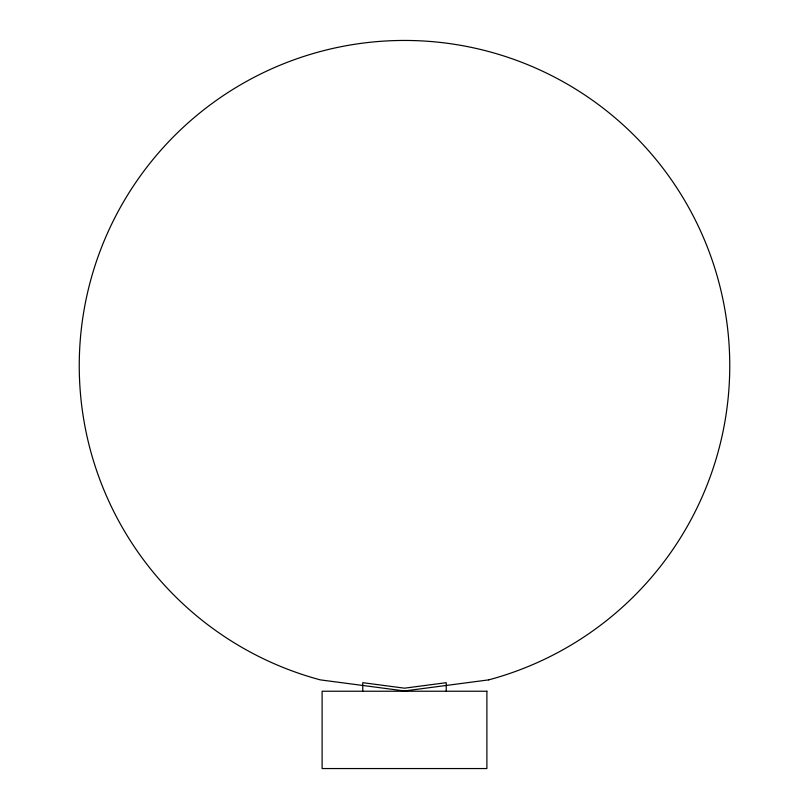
<?xml version="1.0" encoding="UTF-8"?>
<svg xmlns="http://www.w3.org/2000/svg" width="809" height="809" viewBox="0 0 809 809"><rect width="100%" height="100%" fill="white"/><g stroke="black" fill="none" stroke-linecap="round" stroke-linejoin="round"><path stroke-width="1.21" d="M446.234 691.452L446.234 682.685L404.5 688.176L362.766 682.685L362.766 691.452M488.687 679.873L404.5 690.957L320.313 679.873A325.258 325.258 0 0 1 138.066 179.143A325.258 325.258 0 0 1 670.934 179.143A325.258 325.258 0 0 1 488.687 679.873M486.887 691.23L322.113 691.23L322.113 768.55L486.887 768.55L486.887 691.23"/></g></svg>
